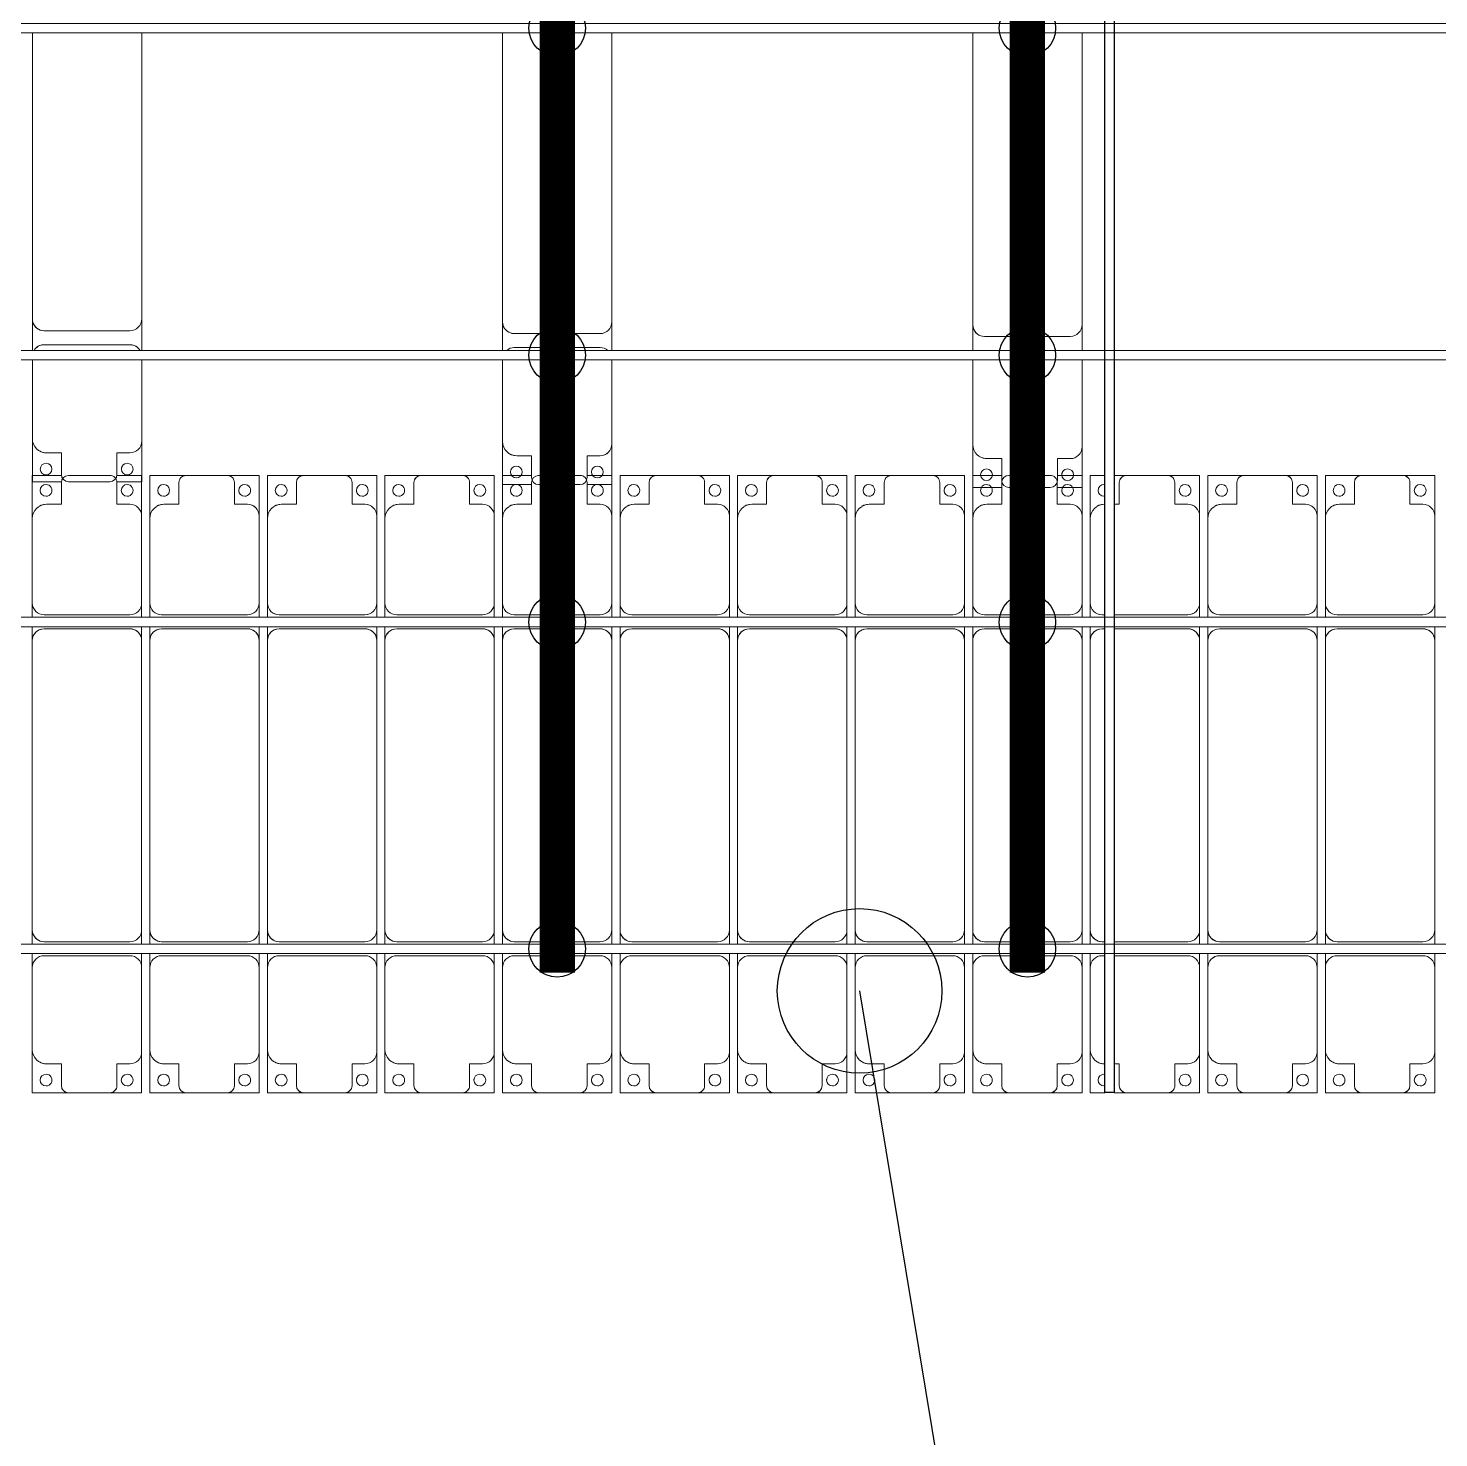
# Model space of a CAD drawing. Header units: millimetres. Extents: x -178706 to 107777, y -87310 to 933.
# Drawn here: x -31141 to -25141, y -81254 to -75261 of the extents above; entities that cross this region are included whole.
import ezdxf

# ---------------------------------------------------------------- set-up
doc = ezdxf.new("R2010")
doc.units = ezdxf.units.MM
doc.layers.add('A-GENM', color=13, linetype='Continuous', lineweight=9)
doc.layers.add('S-BEAM', color=12, linetype='Continuous', lineweight=9)
for name, color, linetype in [('GC-BICH NEO', 6, 'Continuous'), ('GC-DAY NEO', 5, 'Continuous'), ('GC-HOP 40x60 GIA CUONG', 1, 'Continuous')]:
    doc.layers.add(name, color=color, linetype=linetype)

# ---------------------------------------------------------------- blocks, each defined once
blk = doc.blocks.new('Dải phao đi lại kèm đỡ invester - DẢI PHAO ĐI LẠI-19658-BỐ TRÍ KHUNG KẾT CẤU BÈ PIN 04')
at = {"layer": 'A-GENM', "color": 7}
for p, q in [((139758.4, 1312.2), (139882.4, 1312.2)), ((139758.4, 1129.7), (139758.4, 1312.2)), ((139881.8, 1282.2), (139881.8, 1189.7)), ((140088.2, 1312.2), (139911.8, 1312.2)), ((140118, 1312.2), (140223.4, 1312.2)), ((140118.2, 1189.7), (140118.2, 1282.2)), ((140223.4, 1312.2), (140223.4, 1139.7)), ((140258.4, 1312.2), (140411.8, 1312.2)), ((140258.4, 1129.7), (140258.4, 1312.2)), ((140381.8, 1282.2), (140381.8, 1189.7)), ((140588.2, 1312.2), (140411.8, 1312.2)), ((140588.2, 1312.2), (140723.4, 1312.2)), ((140618.2, 1189.7), (140618.2, 1282.2)), ((140723.4, 1312.2), (140723.4, 1139.7)), ((140758.4, 1312.2), (140911.8, 1312.2)), ((140758.4, 1129.7), (140758.4, 1312.2)), ((140881.8, 1282.2), (140881.8, 1189.7)), ((141088.2, 1312.2), (140911.8, 1312.2)), ((141088.2, 1312.2), (141223.4, 1312.2)), ((141118.2, 1189.7), (141118.2, 1282.2)), ((141223.4, 1312.2), (141223.4, 1139.7)), ((141258.4, 1312.2), (141411.8, 1312.2)), ((141258.4, 1129.7), (141258.4, 1312.2)), ((141381.8, 1282.2), (141381.8, 1189.7)), ((141588.2, 1312.2), (141411.8, 1312.2)), ((141588.2, 1312.2), (141723.4, 1312.2)), ((141618.2, 1189.7), (141618.2, 1282.2)), ((141723.4, 1312.2), (141723.4, 1139.7)), ((141758.4, 1312.2), (141882, 1312.2)), ((141758.4, 1129.7), (141758.4, 1312.2)), ((141881.8, 1282.2), (141881.8, 1189.7)), ((142088.2, 1312.2), (141911.8, 1312.2)), ((142118.2, 1189.7), (142118.2, 1282.2)), ((142118.4, 1312.2), (142223.4, 1312.2)), ((142223.4, 1312.2), (142223.4, 1139.7)), ((142258.4, 1312.2), (142411.8, 1312.2)), ((142258.4, 1129.7), (142258.4, 1312.2)), ((142381.8, 1282.2), (142381.8, 1189.7)), ((142588.2, 1312.2), (142411.8, 1312.2)), ((142588.2, 1312.2), (142723.4, 1312.2)), ((142618.2, 1189.7), (142618.2, 1282.2)), ((142723.4, 1312.2), (142723.4, 1139.7)), ((142758.4, 1312.2), (142911.8, 1312.2)), ((142758.4, 1129.7), (142758.4, 1312.2)), ((142881.8, 1282.2), (142881.8, 1189.7)), ((143088.2, 1312.2), (142911.8, 1312.2)), ((143088.2, 1312.2), (143223.4, 1312.2)), ((143118.2, 1189.7), (143118.2, 1282.2)), ((143223.4, 1312.2), (143223.4, 1139.7)), ((143258.4, 1312.2), (143411.8, 1312.2)), ((143258.4, 1129.7), (143258.4, 1312.2)), ((143381.8, 1282.2), (143381.8, 1189.7)), ((143588.2, 1312.2), (143411.8, 1312.2)), ((143588.2, 1312.2), (143723.4, 1312.2)), ((143618.2, 1189.7), (143618.2, 1282.2)), ((143723.4, 1312.2), (143723.4, 1139.7)), ((143758.4, 1312.2), (143882, 1312.2)), ((143758.4, 1129.7), (143758.4, 1312.2)), ((143881.8, 1282.2), (143881.8, 1189.7)), ((144088.2, 1312.2), (143911.8, 1312.2)), ((144118.2, 1189.7), (144118.2, 1282.2)), ((144118.4, 1312.2), (144223.4, 1312.2)), ((144223.4, 1312.2), (144223.4, 1139.7)), ((144258.4, 1312.2), (144320, 1312.2)), ((144258.4, 1129.7), (144258.4, 1312.2)), ((144360, 1312.2), (144411.8, 1312.2)), ((144381.8, 1282.2), (144381.8, 1189.7)), ((144588.2, 1312.2), (144411.8, 1312.2)), ((144588.2, 1312.2), (144723.4, 1312.2)), ((144618.2, 1189.7), (144618.2, 1282.2)), ((144723.4, 1312.2), (144723.4, 1139.7)), ((144758.4, 1312.2), (144911.8, 1312.2)), ((144758.4, 1129.7), (144758.4, 1312.2)), ((144881.8, 1282.2), (144881.8, 1189.7)), ((145088.2, 1312.2), (144911.8, 1312.2)), ((145088.2, 1312.2), (145223.4, 1312.2)), ((145118.2, 1189.7), (145118.2, 1282.2)), ((145223.4, 1312.2), (145223.4, 1139.7)), ((145258.4, 1312.2), (145411.8, 1312.2)), ((145258.4, 1129.7), (145258.4, 1312.2)), ((145381.8, 1282.2), (145381.8, 1189.7)), ((145588.2, 1312.2), (145411.8, 1312.2)), ((145588.2, 1312.2), (145723.4, 1312.2)), ((145618.2, 1189.7), (145618.2, 1282.2)), ((145723.4, 1312.2), (145723.4, 1139.7)), ((139881.8, 1189.7), (139818.4, 1189.7)), ((140173.4, 1189.7), (140118.2, 1189.7)), ((140381.8, 1189.7), (140318.4, 1189.7)), ((140673.4, 1189.7), (140618.2, 1189.7)), ((140881.8, 1189.7), (140818.4, 1189.7)), ((141173.4, 1189.7), (141118.2, 1189.7)), ((141381.8, 1189.7), (141318.4, 1189.7)), ((141673.4, 1189.7), (141618.2, 1189.7)), ((141881.8, 1189.7), (141818.4, 1189.7)), ((142173.4, 1189.7), (142118.2, 1189.7)), ((142381.8, 1189.7), (142318.4, 1189.7)), ((142673.4, 1189.7), (142618.2, 1189.7)), ((142881.8, 1189.7), (142818.4, 1189.7)), ((143173.4, 1189.7), (143118.2, 1189.7)), ((143381.8, 1189.7), (143318.4, 1189.7)), ((143673.4, 1189.7), (143618.2, 1189.7)), ((143881.8, 1189.7), (143818.4, 1189.7)), ((144173.4, 1189.7), (144118.2, 1189.7)), ((144381.8, 1189.7), (144360, 1189.7)), ((144673.4, 1189.7), (144618.2, 1189.7)), ((144881.8, 1189.7), (144818.4, 1189.7)), ((145173.4, 1189.7), (145118.2, 1189.7)), ((145381.8, 1189.7), (145318.4, 1189.7)), ((145673.4, 1189.7), (145618.2, 1189.7)), ((139758.4, 1129.7), (139758.4, 769.7)), ((140223.4, 769.7), (140223.4, 1139.7)), ((140258.4, 1129.7), (140258.4, 769.7)), ((140723.4, 769.7), (140723.4, 1139.7)), ((140758.4, 1129.7), (140758.4, 769.7)), ((141223.4, 769.7), (141223.4, 1139.7)), ((141258.4, 1129.7), (141258.4, 769.7)), ((141723.4, 769.7), (141723.4, 1139.7)), ((141758.4, 1129.7), (141758.4, 769.7)), ((142223.4, 769.7), (142223.4, 1139.7)), ((142258.4, 1129.7), (142258.4, 769.7)), ((142723.4, 769.7), (142723.4, 1139.7)), ((142758.4, 1129.7), (142758.4, 769.7)), ((143223.4, 769.7), (143223.4, 1139.7)), ((143258.4, 1129.7), (143258.4, 769.7)), ((143723.4, 769.7), (143723.4, 1139.7)), ((143758.4, 1129.7), (143758.4, 769.7)), ((144223.4, 769.7), (144223.4, 1139.7)), ((144258.4, 1129.7), (144258.4, 769.7)), ((144723.4, 769.7), (144723.4, 1139.7)), ((144758.4, 1129.7), (144758.4, 769.7)), ((145223.4, 769.7), (145223.4, 1139.7)), ((145258.4, 1129.7), (145258.4, 769.7)), ((145723.4, 769.7), (145723.4, 1139.7)), ((139758.4, 708.9), (139758.4, 769.7)), ((140223.4, 769.7), (140223.4, 708.9)), ((140258.4, 708.9), (140258.4, 769.7)), ((140723.4, 769.7), (140723.4, 708.9)), ((140758.4, 708.9), (140758.4, 769.7)), ((141223.4, 769.7), (141223.4, 708.9)), ((141258.4, 708.9), (141258.4, 769.7)), ((141723.4, 769.7), (141723.4, 708.9)), ((141758.4, 708.9), (141758.4, 769.7)), ((142223.4, 769.7), (142223.4, 708.9)), ((142258.4, 708.9), (142258.4, 769.7)), ((142723.4, 769.7), (142723.4, 708.9)), ((142758.4, 708.9), (142758.4, 769.7)), ((143223.4, 769.7), (143223.4, 708.9)), ((143258.4, 708.9), (143258.4, 769.7)), ((143723.4, 769.7), (143723.4, 708.9)), ((143758.4, 708.9), (143758.4, 769.7)), ((144223.4, 769.7), (144223.4, 708.9)), ((144258.4, 708.9), (144258.4, 769.7)), ((144723.4, 769.7), (144723.4, 708.9)), ((144758.4, 708.9), (144758.4, 769.7)), ((145223.4, 769.7), (145223.4, 708.9)), ((145258.4, 708.9), (145258.4, 769.7)), ((145723.4, 769.7), (145723.4, 708.9)), ((139758.4, 610.3), (139758.4, 668.9)), ((139808.4, 719.7), (140173.4, 719.7)), ((140173.4, 660.3), (139808.4, 660.3)), ((140223.4, 668.9), (140223.4, 610.3)), ((140258.4, 610.3), (140258.4, 668.9)), ((140308.4, 719.7), (140673.4, 719.7)), ((140673.4, 660.3), (140308.4, 660.3)), ((140723.4, 668.9), (140723.4, 610.3)), ((140758.4, 610.3), (140758.4, 668.9)), ((140808.4, 719.7), (141173.4, 719.7)), ((141173.4, 660.3), (140808.4, 660.3)), ((141223.4, 668.9), (141223.4, 610.3)), ((141258.4, 610.3), (141258.4, 668.9)), ((141308.4, 719.7), (141673.4, 719.7)), ((141673.4, 660.3), (141308.4, 660.3)), ((141723.4, 668.9), (141723.4, 610.3)), ((141758.4, 610.3), (141758.4, 668.9)), ((141808.4, 719.7), (142173.4, 719.7)), ((142173.4, 660.3), (141808.4, 660.3)), ((142223.4, 668.9), (142223.4, 610.3)), ((142258.4, 610.3), (142258.4, 668.9)), ((142308.4, 719.7), (142673.4, 719.7)), ((142673.4, 660.3), (142308.4, 660.3)), ((142723.4, 668.9), (142723.4, 610.3)), ((142758.4, 610.3), (142758.4, 668.9)), ((142808.4, 719.7), (143173.4, 719.7)), ((143173.4, 660.3), (142808.4, 660.3)), ((143223.4, 668.9), (143223.4, 610.3)), ((143258.4, 610.3), (143258.4, 668.9)), ((143308.4, 719.7), (143673.4, 719.7)), ((143673.4, 660.3), (143308.4, 660.3)), ((143723.4, 668.9), (143723.4, 610.3)), ((143758.4, 610.3), (143758.4, 668.9)), ((143808.4, 719.7), (144173.4, 719.7)), ((144173.4, 660.3), (143808.4, 660.3)), ((144223.4, 668.9), (144223.4, 610.3)), ((144258.4, 610.3), (144258.4, 668.9)), ((144308.4, 719.7), (144320, 719.7)), ((144320, 660.3), (144308.4, 660.3)), ((144360, 719.7), (144673.4, 719.7)), ((144673.4, 660.3), (144360, 660.3)), ((144723.4, 668.9), (144723.4, 610.3)), ((144758.4, 610.3), (144758.4, 668.9)), ((144808.4, 719.7), (145173.4, 719.7)), ((145173.4, 660.3), (144808.4, 660.3)), ((145223.4, 668.9), (145223.4, 610.3)), ((145258.4, 610.3), (145258.4, 668.9)), ((145308.4, 719.7), (145673.4, 719.7)), ((145673.4, 660.3), (145308.4, 660.3)), ((145723.4, 668.9), (145723.4, 610.3)), ((139758.4, 610.3), (139758.4, -620.3)), ((140223.4, -620.3), (140223.4, 610.3)), ((140258.4, 610.3), (140258.4, -620.3)), ((140723.4, -620.3), (140723.4, 610.3)), ((140758.4, 610.3), (140758.4, -620.3)), ((141223.4, -620.3), (141223.4, 610.3)), ((141258.4, 610.3), (141258.4, -620.3)), ((141723.4, -620.3), (141723.4, 610.3)), ((141758.4, 610.3), (141758.4, -620.3)), ((142223.4, -620.3), (142223.4, 610.3)), ((142258.4, 610.3), (142258.4, -620.3)), ((142723.4, -620.3), (142723.4, 610.3)), ((142758.4, 610.3), (142758.4, -620.3)), ((143223.4, -620.3), (143223.4, 610.3)), ((143258.4, 610.3), (143258.4, -620.3)), ((143723.4, -620.3), (143723.4, 610.3)), ((143758.4, 610.3), (143758.4, -620.3)), ((144223.4, -620.3), (144223.4, 610.3)), ((144258.4, 610.3), (144258.4, -620.3)), ((144723.4, -620.3), (144723.4, 610.3)), ((144758.4, 610.3), (144758.4, -620.3)), ((145223.4, -620.3), (145223.4, 610.3)), ((145258.4, 610.3), (145258.4, -620.3)), ((145723.4, -620.3), (145723.4, 610.3)), ((139758.4, -681.1), (139758.4, -620.3)), ((140223.4, -620.3), (140223.4, -681.1)), ((140258.4, -681.1), (140258.4, -620.3)), ((140723.4, -620.3), (140723.4, -681.1)), ((140758.4, -681.1), (140758.4, -620.3)), ((141223.4, -620.3), (141223.4, -681.1)), ((141258.4, -681.1), (141258.4, -620.3)), ((141723.4, -620.3), (141723.4, -681.1)), ((141758.4, -681.1), (141758.4, -620.3)), ((142223.4, -620.3), (142223.4, -681.1)), ((142258.4, -681.1), (142258.4, -620.3)), ((142723.4, -620.3), (142723.4, -681.1)), ((142758.4, -681.1), (142758.4, -620.3)), ((143223.4, -620.3), (143223.4, -681.1)), ((143258.4, -681.1), (143258.4, -620.3)), ((143723.4, -620.3), (143723.4, -681.1)), ((143758.4, -681.1), (143758.4, -620.3)), ((144223.4, -620.3), (144223.4, -681.1)), ((144258.4, -681.1), (144258.4, -620.3)), ((144723.4, -620.3), (144723.4, -681.1)), ((144758.4, -681.1), (144758.4, -620.3)), ((145223.4, -620.3), (145223.4, -681.1)), ((145258.4, -681.1), (145258.4, -620.3)), ((145723.4, -620.3), (145723.4, -681.1)), ((139808.4, -670.3), (140173.4, -670.3)), ((140308.4, -670.3), (140673.4, -670.3)), ((140808.4, -670.3), (141173.4, -670.3)), ((141308.4, -670.3), (141673.4, -670.3)), ((141808.4, -670.3), (142173.4, -670.3)), ((142308.4, -670.3), (142673.4, -670.3)), ((142808.4, -670.3), (143173.4, -670.3)), ((143308.4, -670.3), (143673.4, -670.3)), ((143808.4, -670.3), (144173.4, -670.3)), ((144308.4, -670.3), (144320, -670.3)), ((144360, -670.3), (144673.4, -670.3)), ((144808.4, -670.3), (145173.4, -670.3)), ((145308.4, -670.3), (145673.4, -670.3)), ((139758.4, -779.7), (139758.4, -721.1)), ((139758.4, -779.7), (139758.4, -1129.7)), ((140173.4, -729.7), (139808.4, -729.7)), ((140223.4, -721.1), (140223.4, -779.7)), ((140223.4, -1139.7), (140223.4, -779.7)), ((140258.4, -779.7), (140258.4, -721.1)), ((140258.4, -779.7), (140258.4, -1129.7)), ((140673.4, -729.7), (140308.4, -729.7)), ((140723.4, -721.1), (140723.4, -779.7)), ((140723.4, -1139.7), (140723.4, -779.7)), ((140758.4, -779.7), (140758.4, -721.1)), ((140758.4, -779.7), (140758.4, -1129.7)), ((141173.4, -729.7), (140808.4, -729.7)), ((141223.4, -721.1), (141223.4, -779.7)), ((141223.4, -1139.7), (141223.4, -779.7)), ((141258.4, -779.7), (141258.4, -721.1)), ((141258.4, -779.7), (141258.4, -1129.7)), ((141673.4, -729.7), (141308.4, -729.7)), ((141723.4, -721.1), (141723.4, -779.7)), ((141723.4, -1139.7), (141723.4, -779.7)), ((141758.4, -779.7), (141758.4, -721.1)), ((141758.4, -779.7), (141758.4, -1129.7)), ((142173.4, -729.7), (141808.4, -729.7)), ((142223.4, -721.1), (142223.4, -779.7)), ((142223.4, -1139.7), (142223.4, -779.7)), ((142258.4, -779.7), (142258.4, -721.1)), ((142258.4, -779.7), (142258.4, -1129.7)), ((142673.4, -729.7), (142308.4, -729.7)), ((142723.4, -721.1), (142723.4, -779.7)), ((142723.4, -1139.7), (142723.4, -779.7)), ((142758.4, -779.7), (142758.4, -721.1)), ((142758.4, -779.7), (142758.4, -1129.7)), ((143173.4, -729.7), (142808.4, -729.7)), ((143223.4, -721.1), (143223.4, -779.7)), ((143223.4, -1139.7), (143223.4, -779.7)), ((143258.4, -779.7), (143258.4, -721.1)), ((143258.4, -779.7), (143258.4, -1129.7)), ((143673.4, -729.7), (143308.4, -729.7)), ((143723.4, -721.1), (143723.4, -779.7)), ((143723.4, -1139.7), (143723.4, -779.7)), ((143758.4, -779.7), (143758.4, -721.1)), ((143758.4, -779.7), (143758.4, -1129.7)), ((144173.4, -729.7), (143808.4, -729.7)), ((144223.4, -721.1), (144223.4, -779.7)), ((144223.4, -1139.7), (144223.4, -779.7)), ((144258.4, -779.7), (144258.4, -721.1)), ((144258.4, -779.7), (144258.4, -1129.7)), ((144320, -729.7), (144308.4, -729.7)), ((144673.4, -729.7), (144360, -729.7)), ((144723.4, -721.1), (144723.4, -779.7)), ((144723.4, -1139.7), (144723.4, -779.7)), ((144758.4, -779.7), (144758.4, -721.1)), ((144758.4, -779.7), (144758.4, -1129.7)), ((145173.4, -729.7), (144808.4, -729.7)), ((145223.4, -721.1), (145223.4, -779.7)), ((145223.4, -1139.7), (145223.4, -779.7)), ((145258.4, -779.7), (145258.4, -721.1)), ((145258.4, -779.7), (145258.4, -1129.7)), ((145673.4, -729.7), (145308.4, -729.7)), ((145723.4, -721.1), (145723.4, -779.7)), ((145723.4, -1139.7), (145723.4, -779.7)), ((139758.4, -1312.2), (139758.4, -1129.7)), ((140223.4, -1139.7), (140223.4, -1312.2)), ((140258.4, -1312.2), (140258.4, -1129.7)), ((140723.4, -1139.7), (140723.4, -1312.2)), ((140758.4, -1312.2), (140758.4, -1129.7)), ((141223.4, -1139.7), (141223.4, -1312.2)), ((141258.4, -1312.2), (141258.4, -1129.7)), ((141723.4, -1139.7), (141723.4, -1312.2)), ((141758.4, -1312.2), (141758.4, -1129.7)), ((142223.4, -1139.7), (142223.4, -1312.2)), ((142258.4, -1312.2), (142258.4, -1129.7)), ((142723.4, -1139.7), (142723.4, -1312.2)), ((142758.4, -1312.2), (142758.4, -1129.7)), ((143223.4, -1139.7), (143223.4, -1312.2)), ((143258.4, -1312.2), (143258.4, -1129.7)), ((143723.4, -1139.7), (143723.4, -1312.2)), ((143758.4, -1312.2), (143758.4, -1129.7)), ((144223.4, -1139.7), (144223.4, -1312.2)), ((144258.4, -1312.2), (144258.4, -1129.7)), ((144723.4, -1139.7), (144723.4, -1312.2)), ((144758.4, -1312.2), (144758.4, -1129.7)), ((145223.4, -1139.7), (145223.4, -1312.2)), ((145258.4, -1312.2), (145258.4, -1129.7)), ((145723.4, -1139.7), (145723.4, -1312.2)), ((139818.4, -1189.7), (139881.8, -1189.7)), ((139881.8, -1189.7), (139881.8, -1282.2)), ((140118.2, -1282.2), (140118.2, -1189.7)), ((140118.2, -1189.7), (140173.4, -1189.7)), ((140318.4, -1189.7), (140381.8, -1189.7)), ((140381.8, -1189.7), (140381.8, -1282.2)), ((140618.2, -1282.2), (140618.2, -1189.7)), ((140618.2, -1189.7), (140673.4, -1189.7)), ((140818.4, -1189.7), (140881.8, -1189.7)), ((140881.8, -1189.7), (140881.8, -1282.2)), ((141118.2, -1282.2), (141118.2, -1189.7)), ((141118.2, -1189.7), (141173.4, -1189.7)), ((141318.4, -1189.7), (141381.8, -1189.7)), ((141381.8, -1189.7), (141381.8, -1282.2)), ((141618.2, -1282.2), (141618.2, -1189.7)), ((141618.2, -1189.7), (141673.4, -1189.7)), ((141818.4, -1189.7), (141881.8, -1189.7)), ((141881.8, -1189.7), (141881.8, -1282.2)), ((142118.2, -1282.2), (142118.2, -1189.7)), ((142118.2, -1189.7), (142173.4, -1189.7)), ((142318.4, -1189.7), (142381.8, -1189.7)), ((142381.8, -1189.7), (142381.8, -1282.2)), ((142618.2, -1282.2), (142618.2, -1189.7)), ((142618.2, -1189.7), (142673.4, -1189.7)), ((142818.4, -1189.7), (142881.8, -1189.7)), ((142881.8, -1189.7), (142881.8, -1282.2)), ((143118.2, -1282.2), (143118.2, -1189.7)), ((143118.2, -1189.7), (143173.4, -1189.7)), ((143318.4, -1189.7), (143381.8, -1189.7)), ((143381.8, -1189.7), (143381.8, -1282.2)), ((143618.2, -1282.2), (143618.2, -1189.7)), ((143618.2, -1189.7), (143673.4, -1189.7)), ((143818.4, -1189.7), (143881.8, -1189.7)), ((143881.8, -1189.7), (143881.8, -1282.2)), ((144118.2, -1282.2), (144118.2, -1189.7)), ((144118.2, -1189.7), (144173.4, -1189.7)), ((144360, -1189.7), (144381.8, -1189.7)), ((144381.8, -1189.7), (144381.8, -1282.2)), ((144618.2, -1282.2), (144618.2, -1189.7)), ((144618.2, -1189.7), (144673.4, -1189.7)), ((144818.4, -1189.7), (144881.8, -1189.7)), ((144881.8, -1189.7), (144881.8, -1282.2)), ((145118.2, -1282.2), (145118.2, -1189.7)), ((145118.2, -1189.7), (145173.4, -1189.7)), ((145318.4, -1189.7), (145381.8, -1189.7)), ((145381.8, -1189.7), (145381.8, -1282.2)), ((145618.2, -1282.2), (145618.2, -1189.7)), ((145618.2, -1189.7), (145673.4, -1189.7)), ((139911.8, -1312.2), (139758.4, -1312.2)), ((139911.8, -1312.2), (140088.2, -1312.2)), ((140223.4, -1312.2), (140088.2, -1312.2)), ((140411.8, -1312.2), (140258.4, -1312.2)), ((140411.8, -1312.2), (140588.2, -1312.2)), ((140723.4, -1312.2), (140588.2, -1312.2)), ((140911.8, -1312.2), (140758.4, -1312.2)), ((140911.8, -1312.2), (141088.2, -1312.2)), ((141223.4, -1312.2), (141088.2, -1312.2)), ((141411.8, -1312.2), (141258.4, -1312.2)), ((141411.8, -1312.2), (141588.2, -1312.2)), ((141723.4, -1312.2), (141588.2, -1312.2)), ((141911.8, -1312.2), (141758.4, -1312.2)), ((141911.8, -1312.2), (142088.2, -1312.2)), ((142223.4, -1312.2), (142088.2, -1312.2)), ((142411.8, -1312.2), (142258.4, -1312.2)), ((142411.8, -1312.2), (142588.2, -1312.2)), ((142723.4, -1312.2), (142588.2, -1312.2)), ((142911.8, -1312.2), (142758.4, -1312.2)), ((142911.8, -1312.2), (143088.2, -1312.2)), ((143223.4, -1312.2), (143088.2, -1312.2)), ((143411.8, -1312.2), (143258.4, -1312.2)), ((143411.8, -1312.2), (143588.2, -1312.2)), ((143723.4, -1312.2), (143588.2, -1312.2)), ((143911.8, -1312.2), (143758.4, -1312.2)), ((143911.8, -1312.2), (144088.2, -1312.2)), ((144223.4, -1312.2), (144088.2, -1312.2)), ((144320, -1312.2), (144258.4, -1312.2)), ((144411.8, -1312.2), (144360, -1312.2)), ((144411.8, -1312.2), (144588.2, -1312.2)), ((144723.4, -1312.2), (144588.2, -1312.2)), ((144911.8, -1312.2), (144758.4, -1312.2)), ((144911.8, -1312.2), (145088.2, -1312.2)), ((145223.4, -1312.2), (145088.2, -1312.2)), ((145411.8, -1312.2), (145258.4, -1312.2)), ((145411.8, -1312.2), (145588.2, -1312.2)), ((145723.4, -1312.2), (145588.2, -1312.2))]:
    blk.add_line(p, q, dxfattribs=at)
for centre, radius, start, end in [((139816.8, 1248.6), 25, 90, 270), ((139816.8, 1248.6), 25, 270, 90), ((139911.8, 1282.2), 30, 90, 180), ((140088.2, 1282.2), 30, 360, 90), ((140161.8, 1248.6), 25, 90, 270), ((140161.8, 1248.6), 25, 270, 90), ((140316.8, 1248.6), 25, 90, 270), ((140316.8, 1248.6), 25, 270, 90), ((140411.8, 1282.2), 30, 90, 180), ((140411.8, 1282.2), 30, 90, 150), ((140588.2, 1282.2), 30, 0, 90), ((140588.2, 1282.2), 30, 30, 90), ((140661.8, 1248.6), 25, 90, 270), ((140661.8, 1248.6), 25, 270, 90), ((140816.8, 1248.6), 25, 90, 270), ((140816.8, 1248.6), 25, 270, 90), ((140911.8, 1282.2), 30, 90, 180), ((140911.8, 1282.2), 30, 90, 150), ((141088.2, 1282.2), 30, 360, 90), ((141088.2, 1282.2), 30, 30, 90), ((141161.8, 1248.6), 25, 90, 270), ((141161.8, 1248.6), 25, 270, 90), ((141316.8, 1248.6), 25, 90, 270), ((141316.8, 1248.6), 25, 270, 90), ((141411.8, 1282.2), 30, 90, 180), ((141411.8, 1282.2), 30, 90, 150), ((141588.2, 1282.2), 30, 360, 90), ((141588.2, 1282.2), 30, 30, 90), ((141661.8, 1248.6), 25, 90, 270), ((141661.8, 1248.6), 25, 270, 90), ((141816.8, 1248.6), 25, 90, 270), ((141816.8, 1248.6), 25, 270, 90), ((141911.8, 1282.2), 30, 90, 180), ((142088.2, 1282.2), 30, 360, 90), ((142161.8, 1248.6), 25, 90, 270), ((142161.8, 1248.6), 25, 270, 90), ((142316.8, 1248.6), 25, 90, 270), ((142316.8, 1248.6), 25, 270, 90), ((142411.8, 1282.2), 30, 90, 180), ((142411.8, 1282.2), 30, 90, 150), ((142588.2, 1282.2), 30, 360, 90), ((142588.2, 1282.2), 30, 30, 90), ((142661.8, 1248.6), 25, 90, 270), ((142661.8, 1248.6), 25, 270, 90), ((142816.8, 1248.6), 25, 90, 270), ((142816.8, 1248.6), 25, 270, 90), ((142911.8, 1282.2), 30, 90, 180), ((142911.8, 1282.2), 30, 90, 150), ((143088.2, 1282.2), 30, 360, 90), ((143088.2, 1282.2), 30, 30, 90), ((143161.8, 1248.6), 25, 90, 270), ((143161.8, 1248.6), 25, 270, 90), ((143316.8, 1248.6), 25, 90, 270), ((143316.8, 1248.6), 25, 270, 90), ((143411.8, 1282.2), 30, 90, 180), ((143411.8, 1282.2), 30, 90, 150), ((143588.2, 1282.2), 30, 360, 90), ((143588.2, 1282.2), 30, 30, 90), ((143661.8, 1248.6), 25, 90, 270), ((143661.8, 1248.6), 25, 270, 90), ((143816.8, 1248.6), 25, 90, 270), ((143816.8, 1248.6), 25, 270, 90), ((143911.8, 1282.2), 30, 90, 180), ((144088.2, 1282.2), 30, 360, 90), ((144161.8, 1248.6), 25, 90, 270), ((144161.8, 1248.6), 25, 270, 90), ((144316.8, 1248.6), 25, 90, 270), ((144411.8, 1282.2), 30, 90, 180), ((144411.8, 1282.2), 30, 90, 150), ((144588.2, 1282.2), 30, 0, 90), ((144588.2, 1282.2), 30, 30, 90), ((144661.8, 1248.6), 25, 90, 270), ((144661.8, 1248.6), 25, 270, 90), ((144816.8, 1248.6), 25, 90, 270), ((144816.8, 1248.6), 25, 270, 90), ((144911.8, 1282.2), 30, 90, 180), ((144911.8, 1282.2), 30, 90, 150), ((145088.2, 1282.2), 30, 0, 90), ((145088.2, 1282.2), 30, 30, 90), ((145161.8, 1248.6), 25, 90, 270), ((145161.8, 1248.6), 25, 270, 90), ((145316.8, 1248.6), 25, 90, 270), ((145316.8, 1248.6), 25, 270, 90), ((145411.8, 1282.2), 30, 90, 180), ((145411.8, 1282.2), 30, 90, 150), ((145588.2, 1282.2), 30, 360, 90), ((145588.2, 1282.2), 30, 30, 79.23312), ((145661.8, 1248.6), 25, 90, 270), ((145661.8, 1248.6), 25, 270, 90), ((140161.8, 1248.6), 25, 180, 195), ((140661.8, 1248.6), 25, 180, 195), ((141161.8, 1248.6), 25, 180, 195), ((141661.8, 1248.6), 25, 180, 195), ((142161.8, 1248.6), 25, 180, 195), ((142661.8, 1248.6), 25, 180, 195), ((143161.8, 1248.6), 25, 180, 195), ((143661.8, 1248.6), 25, 180, 195), ((144161.8, 1248.6), 25, 180, 195), ((144661.8, 1248.6), 25, 180, 195), ((145161.8, 1248.6), 25, 180, 195), ((145661.8, 1248.6), 25, 180, 195), ((139818.4, 1129.7), 60, 90, 180), ((139818.4, 1129.7), 60, 90, 120), ((140173.4, 1139.7), 50, 0, 90), ((140173.4, 1139.7), 50, 45, 90), ((140318.4, 1129.7), 60, 90, 180), ((140318.4, 1129.7), 60, 90, 120), ((140673.4, 1139.7), 50, 0, 90), ((140673.4, 1139.7), 50, 45, 90), ((140818.4, 1129.7), 60, 90, 180), ((140818.4, 1129.7), 60, 90, 120), ((141173.4, 1139.7), 50, 0, 90), ((141173.4, 1139.7), 50, 45, 90), ((141318.4, 1129.7), 60, 90, 180), ((141318.4, 1129.7), 60, 90, 120), ((141673.4, 1139.7), 50, 0, 90), ((141673.4, 1139.7), 50, 45, 90), ((141818.4, 1129.7), 60, 90, 180), ((141818.4, 1129.7), 60, 90, 120), ((142173.4, 1139.7), 50, 0, 90), ((142173.4, 1139.7), 50, 45, 90), ((142318.4, 1129.7), 60, 90, 180), ((142318.4, 1129.7), 60, 90, 120), ((142673.4, 1139.7), 50, 0, 90), ((142673.4, 1139.7), 50, 45, 90), ((142818.4, 1129.7), 60, 90, 180), ((142818.4, 1129.7), 60, 90, 120), ((143173.4, 1139.7), 50, 0, 90), ((143173.4, 1139.7), 50, 45, 90), ((143318.4, 1129.7), 60, 90, 180), ((143318.4, 1129.7), 60, 90, 120), ((143673.4, 1139.7), 50, 0, 90), ((143673.4, 1139.7), 50, 45, 90), ((143818.4, 1129.7), 60, 90, 180), ((143818.4, 1129.7), 60, 90, 120), ((144173.4, 1139.7), 50, 0, 90), ((144173.4, 1139.7), 50, 45, 90), ((144318.4, 1129.7), 60, 90, 180), ((144318.4, 1129.7), 60, 90, 120), ((144673.4, 1139.7), 50, 0, 90), ((144673.4, 1139.7), 50, 45, 90), ((144818.4, 1129.7), 60, 90, 180), ((144818.4, 1129.7), 60, 90, 120), ((145173.4, 1139.7), 50, 0, 90), ((145173.4, 1139.7), 50, 45, 90), ((145318.4, 1129.7), 60, 90, 180), ((145318.4, 1129.7), 60, 90, 120), ((145673.4, 1139.7), 50, 0, 90), ((145673.4, 1139.7), 50, 45, 90), ((139808.4, 769.7), 50, 180, 270), ((139808.4, 769.7), 50, 225, 270), ((140173.4, 769.7), 50, 270, 0), ((140173.4, 769.7), 50, 270, 315), ((140308.4, 769.7), 50, 180, 270), ((140308.4, 769.7), 50, 225, 270), ((140673.4, 769.7), 50, 270, 0), ((140673.4, 769.7), 50, 270, 315), ((140808.4, 769.7), 50, 180, 270), ((140808.4, 769.7), 50, 225, 270), ((141173.4, 769.7), 50, 270, 360), ((141173.4, 769.7), 50, 270, 315), ((141308.4, 769.7), 50, 180, 270), ((141308.4, 769.7), 50, 225, 270), ((141673.4, 769.7), 50, 270, 0), ((141673.4, 769.7), 50, 270, 315), ((141808.4, 769.7), 50, 180, 270), ((141808.4, 769.7), 50, 225, 270), ((142173.4, 769.7), 50, 270, 0), ((142173.4, 769.7), 50, 270, 315), ((142308.4, 769.7), 50, 180, 270), ((142308.4, 769.7), 50, 225, 270), ((142673.4, 769.7), 50, 270, 0), ((142673.4, 769.7), 50, 270, 315), ((142808.4, 769.7), 50, 180, 270), ((142808.4, 769.7), 50, 225, 270), ((143173.4, 769.7), 50, 270, 360), ((143173.4, 769.7), 50, 270, 315), ((143308.4, 769.7), 50, 180, 270), ((143308.4, 769.7), 50, 225, 270), ((143673.4, 769.7), 50, 270, 0), ((143673.4, 769.7), 50, 270, 315), ((143808.4, 769.7), 50, 180, 270), ((143808.4, 769.7), 50, 225, 270), ((144173.4, 769.7), 50, 270, 360), ((144173.4, 769.7), 50, 270, 315), ((144308.4, 769.7), 50, 180, 270), ((144308.4, 769.7), 50, 225, 270), ((144673.4, 769.7), 50, 270, 360), ((144673.4, 769.7), 50, 270, 315), ((144808.4, 769.7), 50, 180, 270), ((144808.4, 769.7), 50, 225, 270), ((145173.4, 769.7), 50, 270, 360), ((145173.4, 769.7), 50, 270, 315), ((145308.4, 769.7), 50, 180, 270), ((145308.4, 769.7), 50, 225, 270), ((145673.4, 769.7), 50, 270, 0), ((145673.4, 769.7), 50, 270, 315), ((139808.4, 610.3), 50, 90, 180), ((140173.4, 610.3), 50, 0, 90), ((140173.4, 610.3), 50, 15, 90), ((140308.4, 610.3), 50, 90, 180), ((140673.4, 610.3), 50, 360, 90), ((140673.4, 610.3), 50, 15, 90), ((140808.4, 610.3), 50, 90, 180), ((141173.4, 610.3), 50, 0, 90), ((141173.4, 610.3), 50, 15, 90), ((141308.4, 610.3), 50, 90, 180), ((141673.4, 610.3), 50, 0, 90), ((141673.4, 610.3), 50, 15, 90), ((141808.4, 610.3), 50, 90, 180), ((142173.4, 610.3), 50, 0, 90), ((142173.4, 610.3), 50, 15, 90), ((142308.4, 610.3), 50, 90, 180), ((142673.4, 610.3), 50, 360, 90), ((142673.4, 610.3), 50, 15, 90), ((142808.4, 610.3), 50, 90, 180), ((143173.4, 610.3), 50, 0, 90), ((143173.4, 610.3), 50, 15, 90), ((143308.4, 610.3), 50, 90, 180), ((143673.4, 610.3), 50, 0, 90), ((143673.4, 610.3), 50, 15, 90), ((143808.4, 610.3), 50, 90, 180), ((144173.4, 610.3), 50, 360, 90), ((144173.4, 610.3), 50, 15, 90), ((144308.4, 610.3), 50, 90, 180), ((144673.4, 610.3), 50, 360, 90), ((144673.4, 610.3), 50, 15, 90), ((144808.4, 610.3), 50, 90, 180), ((145173.4, 610.3), 50, 0, 90), ((145173.4, 610.3), 50, 17.59495, 90), ((145308.4, 610.3), 50, 90, 180), ((145673.4, 610.3), 50, 0, 90), ((145673.4, 610.3), 50, 15, 90), ((139808.4, 610.3), 50, 105, 180), ((140308.4, 610.3), 50, 105, 180), ((140808.4, 610.3), 50, 105, 180), ((141308.4, 610.3), 50, 105, 180), ((141808.4, 610.3), 50, 105, 180), ((142308.4, 610.3), 50, 105, 180), ((142808.4, 610.3), 50, 105, 180), ((143308.4, 610.3), 50, 105, 180), ((143808.4, 610.3), 50, 105, 180), ((144308.4, 610.3), 50, 105, 180), ((144808.4, 610.3), 50, 105, 180), ((145308.4, 610.3), 50, 105, 180), ((139808.4, -620.3), 50, 180, 270), ((139808.4, -620.3), 50, 195, 270), ((140173.4, -620.3), 50, 270, 0), ((140173.4, -620.3), 50, 270, 0), ((140308.4, -620.3), 50, 180, 270), ((140308.4, -620.3), 50, 195, 270), ((140673.4, -620.3), 50, 270, 0), ((140673.4, -620.3), 50, 270, 0), ((140808.4, -620.3), 50, 180, 270), ((140808.4, -620.3), 50, 195, 270), ((141173.4, -620.3), 50, 270, 0), ((141173.4, -620.3), 50, 270, 0), ((141308.4, -620.3), 50, 180, 270), ((141308.4, -620.3), 50, 195, 270), ((141673.4, -620.3), 50, 270, 0), ((141673.4, -620.3), 50, 270, 0), ((141808.4, -620.3), 50, 180, 270), ((141808.4, -620.3), 50, 195, 270), ((142173.4, -620.3), 50, 270, 0), ((142173.4, -620.3), 50, 270, 0), ((142308.4, -620.3), 50, 180, 270), ((142308.4, -620.3), 50, 195, 270), ((142673.4, -620.3), 50, 270, 360), ((142673.4, -620.3), 50, 270, 360), ((142808.4, -620.3), 50, 180, 270), ((142808.4, -620.3), 50, 195, 270), ((143173.4, -620.3), 50, 270, 360), ((143173.4, -620.3), 50, 270, 360), ((143308.4, -620.3), 50, 180, 270), ((143308.4, -620.3), 50, 195, 270), ((143673.4, -620.3), 50, 270, 0), ((143673.4, -620.3), 50, 270, 0), ((143808.4, -620.3), 50, 180, 270), ((143808.4, -620.3), 50, 195, 270), ((144173.4, -620.3), 50, 270, 360), ((144173.4, -620.3), 50, 270, 360), ((144308.4, -620.3), 50, 180, 270), ((144308.4, -620.3), 50, 195, 270), ((144673.4, -620.3), 50, 270, 0), ((144673.4, -620.3), 50, 270, 0), ((144808.4, -620.3), 50, 180, 270), ((144808.4, -620.3), 50, 195, 270), ((145173.4, -620.3), 50, 270, 360), ((145173.4, -620.3), 50, 270, 360), ((145308.4, -620.3), 50, 180, 270), ((145308.4, -620.3), 50, 195, 270), ((145673.4, -620.3), 50, 270, 360), ((145673.4, -620.3), 50, 270, 360), ((139808.4, -779.7), 50, 90, 180), ((139808.4, -779.7), 50, 90, 135), ((140173.4, -779.7), 50, 360, 90), ((140173.4, -779.7), 50, 45, 90), ((140308.4, -779.7), 50, 90, 180), ((140308.4, -779.7), 50, 90, 135), ((140673.4, -779.7), 50, 360, 90), ((140673.4, -779.7), 50, 45, 90), ((140808.4, -779.7), 50, 90, 180), ((140808.4, -779.7), 50, 90, 135), ((141173.4, -779.7), 50, 0, 90), ((141173.4, -779.7), 50, 45, 90), ((141308.4, -779.7), 50, 90, 180), ((141308.4, -779.7), 50, 90, 135), ((141673.4, -779.7), 50, 0, 90), ((141673.4, -779.7), 50, 45, 90), ((141808.4, -779.7), 50, 90, 180), ((141808.4, -779.7), 50, 90, 135), ((142173.4, -779.7), 50, 360, 90), ((142173.4, -779.7), 50, 45, 90), ((142308.4, -779.7), 50, 90, 180), ((142308.4, -779.7), 50, 90, 135), ((142673.4, -779.7), 50, 0, 90), ((142673.4, -779.7), 50, 45, 90), ((142808.4, -779.7), 50, 90, 180), ((142808.4, -779.7), 50, 90, 135), ((143173.4, -779.7), 50, 360, 90), ((143173.4, -779.7), 50, 45, 90), ((143308.4, -779.7), 50, 90, 180), ((143308.4, -779.7), 50, 90, 135), ((143673.4, -779.7), 50, 0, 90), ((143673.4, -779.7), 50, 45, 90), ((143808.4, -779.7), 50, 90, 180), ((143808.4, -779.7), 50, 90, 135), ((144173.4, -779.7), 50, 360, 90), ((144173.4, -779.7), 50, 45, 90), ((144308.4, -779.7), 50, 90, 180), ((144308.4, -779.7), 50, 90, 135), ((144673.4, -779.7), 50, 0, 90), ((144673.4, -779.7), 50, 45, 90), ((144808.4, -779.7), 50, 90, 180), ((144808.4, -779.7), 50, 90, 135), ((145173.4, -779.7), 50, 360, 90), ((145173.4, -779.7), 50, 45, 90), ((145308.4, -779.7), 50, 90, 180), ((145308.4, -779.7), 50, 90, 135), ((145673.4, -779.7), 50, 0, 90), ((145673.4, -779.7), 50, 45, 90), ((139818.4, -1129.7), 60, 180, 270), ((140173.4, -1139.7), 50, 270, 0), ((140318.4, -1129.7), 60, 180, 270), ((140673.4, -1139.7), 50, 270, 0), ((140818.4, -1129.7), 60, 180, 270), ((141173.4, -1139.7), 50, 270, 0), ((141318.4, -1129.7), 60, 180, 270), ((141673.4, -1139.7), 50, 270, 0), ((141818.4, -1129.7), 60, 180, 270), ((142173.4, -1139.7), 50, 270, 0), ((142318.4, -1129.7), 60, 180, 270), ((142673.4, -1139.7), 50, 270, 0), ((142818.4, -1129.7), 60, 180, 270), ((143173.4, -1139.7), 50, 270, 0), ((143318.4, -1129.7), 60, 180, 270), ((143673.4, -1139.7), 50, 270, 0), ((143818.4, -1129.7), 60, 180, 270), ((144173.4, -1139.7), 50, 270, 0), ((144318.4, -1129.7), 60, 180, 270), ((144673.4, -1139.7), 50, 270, 0), ((144818.4, -1129.7), 60, 180, 270), ((145173.4, -1139.7), 50, 270, 0), ((145318.4, -1129.7), 60, 180, 270), ((145673.4, -1139.7), 50, 270, 0), ((139818.4, -1129.7), 60, 240, 270), ((140173.4, -1139.7), 50, 270, 315), ((140318.4, -1129.7), 60, 240, 270), ((140673.4, -1139.7), 50, 270, 315), ((140818.4, -1129.7), 60, 240, 270), ((141173.4, -1139.7), 50, 270, 315), ((141318.4, -1129.7), 60, 240, 270), ((141673.4, -1139.7), 50, 270, 315), ((141818.4, -1129.7), 60, 240, 270), ((142173.4, -1139.7), 50, 270, 315), ((142318.4, -1129.7), 60, 240, 270), ((142673.4, -1139.7), 50, 270, 315), ((142818.4, -1129.7), 60, 240, 270), ((143173.4, -1139.7), 50, 270, 315), ((143318.4, -1129.7), 60, 240, 270), ((143673.4, -1139.7), 50, 270, 315), ((143818.4, -1129.7), 60, 240, 270), ((144173.4, -1139.7), 50, 270, 315), ((144318.4, -1129.7), 60, 240, 270), ((144673.4, -1139.7), 50, 270, 315), ((144818.4, -1129.7), 60, 240, 270), ((145173.4, -1139.7), 50, 270, 315), ((145318.4, -1129.7), 60, 240, 270), ((145673.4, -1139.7), 50, 270, 315), ((139816.8, -1258.6), 25, 90, 270), ((139816.8, -1258.6), 25, 270, 90), ((140161.8, -1258.6), 25, 90, 270), ((140161.8, -1258.6), 25, 165, 180), ((140161.8, -1258.6), 25, 270, 90), ((140316.8, -1258.6), 25, 90, 270), ((140316.8, -1258.6), 25, 270, 90), ((140661.8, -1258.6), 25, 90, 270), ((140661.8, -1258.6), 25, 165, 180), ((140661.8, -1258.6), 25, 270, 90), ((140816.8, -1258.6), 25, 90, 270), ((140816.8, -1258.6), 25, 270, 90), ((141161.8, -1258.6), 25, 90, 270), ((141161.8, -1258.6), 25, 165, 180), ((141161.8, -1258.6), 25, 270, 90), ((141316.8, -1258.6), 25, 90, 270), ((141316.8, -1258.6), 25, 270, 90), ((141661.8, -1258.6), 25, 90, 270), ((141661.8, -1258.6), 25, 165, 180), ((141661.8, -1258.6), 25, 270, 90), ((141816.8, -1258.6), 25, 90, 270), ((141816.8, -1258.6), 25, 270, 90), ((142161.8, -1258.6), 25, 90, 270), ((142161.8, -1258.6), 25, 165, 180), ((142161.8, -1258.6), 25, 270, 90), ((142316.8, -1258.6), 25, 90, 270), ((142316.8, -1258.6), 25, 270, 90), ((142661.8, -1258.6), 25, 90, 270), ((142661.8, -1258.6), 25, 165, 180), ((142661.8, -1258.6), 25, 270, 90), ((142816.8, -1258.6), 25, 90, 270), ((142816.8, -1258.6), 25, 270, 90), ((143161.8, -1258.6), 25, 90, 270), ((143161.8, -1258.6), 25, 165, 180), ((143161.8, -1258.6), 25, 270, 90), ((143316.8, -1258.6), 25, 90, 270), ((143316.8, -1258.6), 25, 270, 90), ((143661.8, -1258.6), 25, 90, 270), ((143661.8, -1258.6), 25, 165, 180), ((143661.8, -1258.6), 25, 270, 90), ((143816.8, -1258.6), 25, 90, 270), ((143816.8, -1258.6), 25, 270, 90), ((144161.8, -1258.6), 25, 90, 270), ((144161.8, -1258.6), 25, 165, 180), ((144161.8, -1258.6), 25, 270, 90), ((144316.8, -1258.6), 25, 90, 270), ((144661.8, -1258.6), 25, 90, 270), ((144661.8, -1258.6), 25, 165, 180), ((144661.8, -1258.6), 25, 270, 90), ((144816.8, -1258.6), 25, 90, 270), ((144816.8, -1258.6), 25, 270, 90), ((145161.8, -1258.6), 25, 90, 270), ((145161.8, -1258.6), 25, 165, 180), ((145161.8, -1258.6), 25, 270, 90), ((145316.8, -1258.6), 25, 90, 270), ((145316.8, -1258.6), 25, 270, 90), ((145661.8, -1258.6), 25, 90, 270), ((145661.8, -1258.6), 25, 165, 180), ((145661.8, -1258.6), 25, 270, 90), ((139911.8, -1282.2), 30, 180, 270), ((139911.8, -1282.2), 30, 210, 270), ((140088.2, -1282.2), 30, 270, 0), ((140088.2, -1282.2), 30, 270, 330), ((140411.8, -1282.2), 30, 180, 270), ((140411.8, -1282.2), 30, 210, 270), ((140588.2, -1282.2), 30, 270, 0), ((140588.2, -1282.2), 30, 270, 330), ((140911.8, -1282.2), 30, 180, 270), ((140911.8, -1282.2), 30, 210, 270), ((141088.2, -1282.2), 30, 270, 0), ((141088.2, -1282.2), 30, 270, 330), ((141411.8, -1282.2), 30, 180, 270), ((141411.8, -1282.2), 30, 210, 270), ((141588.2, -1282.2), 30, 270, 0), ((141588.2, -1282.2), 30, 270, 330), ((141911.8, -1282.2), 30, 180, 270), ((141911.8, -1282.2), 30, 210, 270), ((142088.2, -1282.2), 30, 270, 0), ((142088.2, -1282.2), 30, 270, 330), ((142411.8, -1282.2), 30, 180, 270), ((142411.8, -1282.2), 30, 210, 270), ((142588.2, -1282.2), 30, 270, 0), ((142588.2, -1282.2), 30, 270, 330), ((142911.8, -1282.2), 30, 180, 270), ((142911.8, -1282.2), 30, 210, 270), ((143088.2, -1282.2), 30, 270, 360), ((143088.2, -1282.2), 30, 270, 330), ((143411.8, -1282.2), 30, 180, 270), ((143411.8, -1282.2), 30, 210, 270), ((143588.2, -1282.2), 30, 270, 360), ((143588.2, -1282.2), 30, 270, 330), ((143911.8, -1282.2), 30, 180, 270), ((143911.8, -1282.2), 30, 210, 270), ((144088.2, -1282.2), 30, 270, 360), ((144088.2, -1282.2), 30, 270, 330), ((144411.8, -1282.2), 30, 180, 270), ((144411.8, -1282.2), 30, 210, 270), ((144588.2, -1282.2), 30, 270, 0), ((144588.2, -1282.2), 30, 270, 330), ((144911.8, -1282.2), 30, 180, 270), ((144911.8, -1282.2), 30, 210, 270), ((145088.2, -1282.2), 30, 270, 0), ((145088.2, -1282.2), 30, 270, 330), ((145411.8, -1282.2), 30, 180, 270), ((145411.8, -1282.2), 30, 210, 270), ((145588.2, -1282.2), 30, 270, 360), ((145588.2, -1282.2), 30, 270, 330)]:
    blk.add_arc(centre, radius, start, end, dxfattribs=at)
blk = doc.blocks.new('Dầm C52 - Dầm C52-22346-BỐ TRÍ KHUNG KẾT CẤU BÈ PIN 04')
at = {"layer": 'S-BEAM', "color": 1}
for p, q in [((-87623.4, 20), (87623.4, 20)), ((87623.4, -20), (-87623.4, -20))]:
    blk.add_line(p, q, dxfattribs=at)
blk = doc.blocks.new('Dầm C52 - Hộp 40x60-15955-BỐ TRÍ KHUNG KẾT CẤU BÈ PIN 04')
at = {"layer": 'S-BEAM', "color": 3, "lineweight": 25}
for p, q in [((-20146.3, -20), (-20146.3, 20)), ((-20146.3, 20), (20146.3, 20)), ((20146.3, -20), (-20146.3, -20))]:
    blk.add_line(p, q, dxfattribs=at)
blk = doc.blocks.new('Dai phao do pin - DẢI PHAO ĐỠ PIN-V74-BỐ TRÍ KHUNG KẾT CẤU BÈ PIN 04')
at = {"layer": 'A-GENM', "color": 7}
for p, q in [((-1312.2, 241.6), (-1129.7, 241.6)), ((-1312.2, 118.4), (-1312.2, 241.6)), ((-779.7, 241.6), (-1129.7, 241.6)), ((-779.7, 241.6), (-769.8, 241.6)), ((-729.8, 241.6), (-620.3, 241.6)), ((610.3, 241.6), (-620.3, 241.6)), ((610.3, 241.6), (620.2, 241.6)), ((-1189.7, 181.6), (-1189.7, 118.2)), ((-729.7, -173.4), (-729.7, 191.6)), ((-670.3, 191.6), (-670.3, -173.4)), ((-1312.2, 88.2), (-1312.2, -88.2)), ((-1189.7, 118.2), (-1282.2, 118.2)), ((-1312.2, -223.4), (-1312.2, -118)), ((-1282.2, -118.2), (-1189.7, -118.2)), ((-1189.7, -118.2), (-1189.7, -173.4)), ((-1139.7, -223.4), (-1312.2, -223.4)), ((-1139.7, -223.4), (-779.7, -223.4)), ((-769.8, -223.4), (-779.7, -223.4)), ((-620.3, -223.4), (-729.8, -223.4)), ((-620.3, -223.4), (610.3, -223.4)), ((620.2, -223.4), (610.3, -223.4))]:
    blk.add_line(p, q, dxfattribs=at)
for centre, radius, start, end in [((-1129.7, 181.6), 60, 90, 180), ((-779.7, 191.6), 50, 78.57924, 90), ((-620.3, 191.6), 50, 90, 180), ((610.3, 191.6), 50, 78.57924, 90), ((610.3, 191.6), 50, 78.57924, 90), ((-1258.6, 183.2), 25, 0, 180), ((-1258.6, 183.2), 25, 180, 0), ((-1129.7, 181.6), 60, 150, 180), ((-620.3, 191.6), 50, 105, 180), ((-1282.2, 88.2), 30, 90, 180), ((-1282.2, -88.2), 30, 180, 270), ((-1258.6, -161.8), 25, 0, 180), ((-1258.6, -161.8), 25, 180, 0), ((-1258.6, -161.8), 25, 75, 90), ((-1139.7, -173.4), 50, 180, 270), ((-1139.7, -173.4), 50, 180, 225), ((-620.3, -173.4), 50, 180, 270), ((-620.3, -173.4), 50, 180, 270), ((-779.7, -173.4), 50, 270, 281.42076), ((610.3, -173.4), 50, 270, 281.42076)]:
    blk.add_arc(centre, radius, start, end, dxfattribs=at)
blk = doc.blocks.new('Dai phao do pin - DẢI PHAO ĐỠ PIN-V75-BỐ TRÍ KHUNG KẾT CẤU BÈ PIN 04')
at = {"layer": 'A-GENM', "color": 7}
for p, q in [((-1312.2, 241.6), (-1129.7, 241.6)), ((-1312.2, 118.4), (-1312.2, 241.6)), ((-782, 241.6), (-1129.7, 241.6)), ((-742, 241.6), (-620.3, 241.6)), ((608, 241.6), (-620.3, 241.6)), ((-1189.7, 181.6), (-1189.7, 118.2)), ((-729.7, -173.4), (-729.7, 191.6)), ((-670.3, 191.6), (-670.3, -173.4)), ((-1312.2, 88.2), (-1312.2, -88.2)), ((-1189.7, 118.2), (-1282.2, 118.2)), ((-1312.2, -223.4), (-1312.2, -118)), ((-1282.2, -118.2), (-1189.7, -118.2)), ((-1189.7, -118.2), (-1189.7, -173.4)), ((-1139.7, -223.4), (-1312.2, -223.4)), ((-1139.7, -223.4), (-782, -223.4)), ((-620.3, -223.4), (-742, -223.4)), ((-620.3, -223.4), (608, -223.4))]:
    blk.add_line(p, q, dxfattribs=at)
for centre, radius, start, end in [((-1129.7, 181.6), 60, 90, 180), ((-620.3, 191.6), 50, 90, 180), ((-1258.6, 183.2), 25, 0, 180), ((-1258.6, 183.2), 25, 180, 0), ((-1129.7, 181.6), 60, 150, 180), ((-779.7, 191.6), 50, 360, 40.6241), ((-779.7, 191.6), 50, 360, 40.6241), ((-620.3, 191.6), 50, 105, 180), ((-1282.2, 88.2), 30, 90, 180), ((-1282.2, -88.2), 30, 180, 270), ((-1258.6, -161.8), 25, 0, 180), ((-1258.6, -161.8), 25, 180, 0), ((-1258.6, -161.8), 25, 75, 90), ((-1139.7, -173.4), 50, 180, 270), ((-1139.7, -173.4), 50, 180, 225), ((-779.7, -173.4), 50, 319.3759, 360), ((-779.7, -173.4), 50, 319.3759, 360), ((-620.3, -173.4), 50, 180, 270), ((-620.3, -173.4), 50, 180, 270)]:
    blk.add_arc(centre, radius, start, end, dxfattribs=at)
blk = doc.blocks.new('Dai phao do pin - DẢI PHAO ĐỠ PIN-V76-BỐ TRÍ KHUNG KẾT CẤU BÈ PIN 04')
at = {"layer": 'A-GENM', "color": 7}
for p, q in [((-1312.2, 241.6), (-1129.7, 241.6)), ((-1312.2, 118), (-1312.2, 241.6)), ((-794.2, 241.6), (-1129.7, 241.6)), ((-754.2, 241.6), (-620.3, 241.6)), ((595.8, 241.6), (-620.3, 241.6)), ((-1189.7, 181.6), (-1189.7, 118.2)), ((-729.7, -173.4), (-729.7, 191.6)), ((-670.3, 191.6), (-670.3, -173.4)), ((-1312.2, 88.2), (-1312.2, -88.2)), ((-1189.7, 118.2), (-1282.2, 118.2)), ((-1312.2, -223.4), (-1312.2, -117.6)), ((-1282.2, -118.2), (-1189.7, -118.2)), ((-1189.7, -118.2), (-1189.7, -173.4)), ((-1139.7, -223.4), (-1312.2, -223.4)), ((-1139.7, -223.4), (-794.2, -223.4)), ((-620.3, -223.4), (-754.2, -223.4)), ((-620.3, -223.4), (595.8, -223.4))]:
    blk.add_line(p, q, dxfattribs=at)
for centre, radius, start, end in [((-1129.7, 181.6), 60, 90, 180), ((-620.3, 191.6), 50, 90, 180), ((-1258.6, 183.2), 25, 0, 180), ((-1258.6, 183.2), 25, 180, 0), ((-1129.7, 181.6), 60, 150, 180), ((-779.7, 191.6), 50, 360, 59.28482), ((-779.7, 191.6), 50, 360, 45), ((-620.3, 191.6), 50, 105, 180), ((-1282.2, 88.2), 30, 90, 180), ((-1282.2, -88.2), 30, 180, 270), ((-1258.6, -161.8), 25, 0, 180), ((-1258.6, -161.8), 25, 180, 0), ((-1258.6, -161.8), 25, 75, 90), ((-1139.7, -173.4), 50, 180, 270), ((-1139.7, -173.4), 50, 180, 225), ((-779.7, -173.4), 50, 300.71518, 360), ((-779.7, -173.4), 50, 315, 360), ((-620.3, -173.4), 50, 180, 270), ((-620.3, -173.4), 50, 180, 270)]:
    blk.add_arc(centre, radius, start, end, dxfattribs=at)
blk = doc.blocks.new('HOBANMONG_BEPIN 4_rvt-1-BỐ TRÍ KHUNG KẾT CẤU BÈ PIN 04')
at = {"layer": 'A-GENM', "color": 3, "lineweight": 25}
for name, p, rotation in [('Dai phao do pin - DẢI PHAO ĐỠ PIN-V76-BỐ TRÍ KHUNG KẾT CẤU BÈ PIN 04', (-30881.9, -75876.9), 90.00010434022374), ('Dai phao do pin - DẢI PHAO ĐỠ PIN-V75-BỐ TRÍ KHUNG KẾT CẤU BÈ PIN 04', (-28881.9, -75889.1), 90.00010434022374), ('Dai phao do pin - DẢI PHAO ĐỠ PIN-V74-BỐ TRÍ KHUNG KẾT CẤU BÈ PIN 04', (-26881.9, -75901.2), 90.00010434022374), ('Dải phao đi lại kèm đỡ invester - DẢI PHAO ĐI LẠI-19658-BỐ TRÍ KHUNG KẾT CẤU BÈ PIN 04', (-170882.1, -78475), 0.0001043351917741)]:
    blk.add_blockref(name, p, dxfattribs=dict(at, rotation=rotation))
at = {"layer": 'S-BEAM', "color": 3, "lineweight": 25}
for name, p, rotation in [('Dầm C52 - Hộp 40x60-15955-BỐ TRÍ KHUNG KẾT CẤU BÈ PIN 04', (-26542.2, -59640.5), 90.00010434022374), ('Dầm C52 - Dầm C52-22346-BỐ TRÍ KHUNG KẾT CẤU BÈ PIN 04', (-83798.6, -75261.2), 180.0001043386848), ('Dầm C52 - Dầm C52-22346-BỐ TRÍ KHUNG KẾT CẤU BÈ PIN 04', (-83794.8, -76651.2), 180.0001043386848), ('Dầm C52 - Dầm C52-22346-BỐ TRÍ KHUNG KẾT CẤU BÈ PIN 04', (-83791.6, -77785.9), 180.0001043386848), ('Dầm C52 - Dầm C52-22346-BỐ TRÍ KHUNG KẾT CẤU BÈ PIN 04', (-83787.8, -79175.9), 180.0001043351917)]:
    blk.add_blockref(name, p, dxfattribs=dict(at, rotation=rotation))

msp = doc.modelspace()

# ---------------------------------------------------------------- linework, layer by layer
at = {"layer": 'GC-BICH NEO'}
msp.add_circle((-27604.8, -79354.2), 350, dxfattribs=at)
at = {"layer": 'GC-DAY NEO'}
msp.add_line((-27604.8, -79354.2), (-26300.8, -87247.2), dxfattribs=at)
at = {"layer": 'GC-HOP 40x60 GIA CUONG', "const_width": 150}
for points in [[(-28891.1, -79275.9), (-28891.1, -64275.9)], [(-26891.1, -79275.9), (-26891.1, -64275.9)]]:
    msp.add_lwpolyline(points, dxfattribs=at)
at = {"layer": 'GC-HOP 40x60 GIA CUONG'}
for centre in [(-28891.1, -75261.2), (-26891.1, -75261.2), (-28891.1, -76651.2), (-26891.1, -76651.2), (-28891.1, -77785.9), (-26891.1, -77785.9), (-28891.1, -79175.9), (-26891.1, -79175.9)]:
    msp.add_circle(centre, 120, dxfattribs=at)

# ---------------------------------------------------------------- block references
at = {"lineweight": 5}
msp.add_blockref('HOBANMONG_BEPIN 4_rvt-1-BỐ TRÍ KHUNG KẾT CẤU BÈ PIN 04', (0, 0), dxfattribs=at)

doc.saveas('drawing.dxf')
